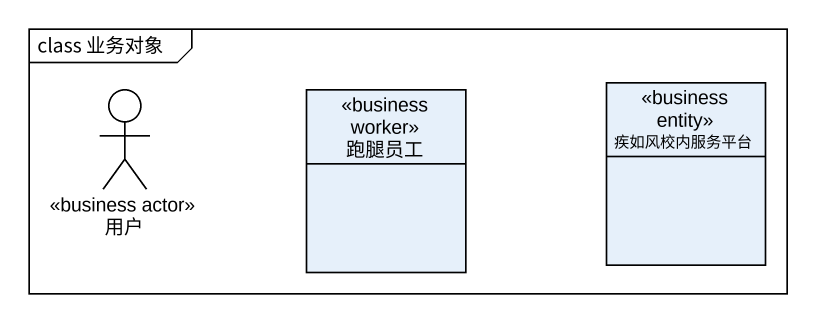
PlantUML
@startuml
mainframe class 业务对象
allowmixing
hide circle
hide empty members
actor 用户 <<business actor>>
class 跑腿员工 <<business worker>>
class 疾如风校内服务平台 <<business entity>>
@enduml
